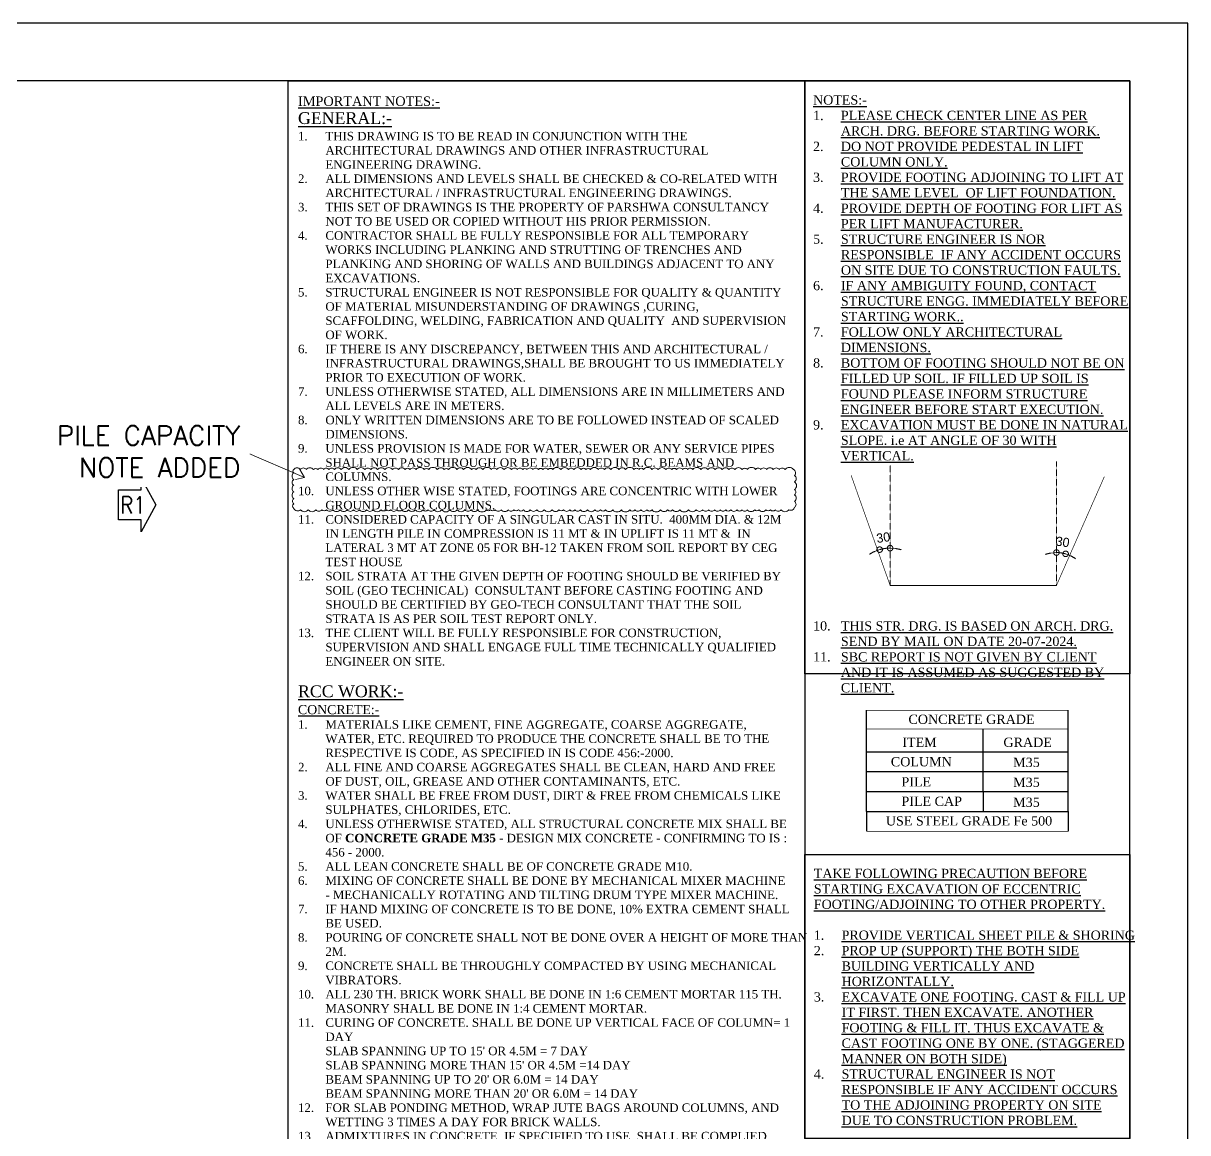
# Model space of a CAD drawing. Header units: millimetres. Extents: x 0 to 1124626, y -157535 to 82123.
# Drawn here: x 422860 to 440976, y -49170 to -31902 of the extents above; entities that cross this region are included whole.
import ezdxf
from ezdxf.enums import TextEntityAlignment as Align

# ---------------------------------------------------------------- set-up
doc = ezdxf.new("R2010")
doc.units = ezdxf.units.MM
doc.header["$MEASUREMENT"] = 0
for name, pattern in [('ACAD_ISO03W100', [30, 12, -18]), ('CENTER2', [28.575, 19.05, -3.175, 3.175, -3.175]), ('HIDDEN', [0.375, 0.25, -0.125])]:
    doc.linetypes.add(name, pattern=pattern)
for name, color, linetype, lineweight in [('Dim', 6, 'Continuous', 13), ('SHEET', 7, 'Continuous', 15), ('structure', 183, 'Continuous', 15), ('TITLE TEXT', 50, 'Continuous', 18)]:
    doc.layers.add(name, color=color, linetype=linetype, lineweight=lineweight)
doc.layers.add('Grid', color=44, linetype='Continuous')
doc.layers.add('T_BLOCK', color=7, linetype='Continuous')
doc.styles.add('Aerial', font='times.ttf')
doc.styles.add('JAINIL', font='times.ttf')
doc.styles.add('MtX_romans_shx', font='romans.shx')
doc.styles.add('ROMANS', font='romans.shx', dxfattribs={"oblique": 10, "height": 0.15})
doc.styles.add('style1', font='romans.shx', dxfattribs={"width": 0.9, "height": 300})
doc.dimstyles.new('Copy of DIM-1', dxfattribs={"dimscale": 40, "dimtxt": 125, "dimasz": 3, "dimexe": 1, "dimexo": 1.2, "dimgap": 0.8, "dimtad": 1, "dimdec": 0, "dimzin": 1, "dimdsep": 46, "dimtxsty": 'style1', "dimcen": 2, "dimclrd": 8, "dimclre": 8, "dimclrt": 7, "dimadec": 0, "dimazin": 0, "dimtfac": 1, "dimtdec": 0, "dimtofl": 0, "dimtmove": 1, "dimatfit": 3, "dimfxl": 1, "dimtolj": 1, "dimtzin": 0, "dimlwd": 9, "dimlwe": 9, "dimarcsym": 1})
doc.dimstyles.new('m-1', dxfattribs={"dimscale": 0, "dimtxt": 5, "dimasz": 3, "dimexe": 1.75, "dimexo": 1.75, "dimgap": 0.25, "dimtad": 1, "dimdec": 0, "dimzin": 3, "dimdsep": 46, "dimlunit": 4, "dimtxsty": 'Standard', "dimblk": 'ORIGIN', "dimcen": 3, "dimdle": 1.75, "dimclrd": 4, "dimclre": 7, "dimclrt": 7, "dimadec": 0, "dimazin": 0, "dimtfac": 1, "dimtdec": 0, "dimtofl": 0, "dimtmove": 2, "dimatfit": 3, "dimfxl": 1, "dimfrac": 1, "dimtolj": 1, "dimtzin": 0, "dimlwd": 5, "dimlwe": 5, "dimarcsym": 0})

# ---------------------------------------------------------------- blocks, each defined once
blk = doc.blocks.new('_Origin')
at = {"color": 0, "linetype": 'ByBlock', "lineweight": -2}
blk.add_line((0, 0), (-1, 0), dxfattribs=at)
blk.add_circle((0, 0), 0.5, dxfattribs=at)
blk = doc.blocks.new('*D1134')
at = {"color": 4, "linetype": 'CENTER2', "lineweight": 5, "transparency": 16777216}
for start, end in [(114.75137, 123.2577), (90, 106.24503), (72.98733, 81.49366)]:
    blk.add_arc((58294.83, -13551.98), 20.23, start, end, dxfattribs=at)
at = {"layer": 'DEFPOINTS', "color": 0, "transparency": 16777216}
for p in [(58294.83, -13486.68), (58277.08, -13491.06), (58292.49, -13531.89), (58294.83, -13551.98), (58294.83, -13551.98)]:
    blk.add_point(p, dxfattribs=at)
at = {"color": 4, "linetype": 'ACAD_ISO03W100', "lineweight": 5, "transparency": 16777216, "xscale": 3, "yscale": 3, "zscale": 3}
for p, rotation in [((58289.17, -13532.56), 20.49819837398923), ((58294.83, -13531.76), 175.7468316595615)]:
    blk.add_blockref('_Origin', p, dxfattribs=dict(at, rotation=rotation))
at = {"color": 7, "linetype": 'ACAD_ISO03W100', "lineweight": 0, "transparency": 16777216, "insert": (58291.12, -13526.02), "char_height": 5, "attachment_point": 5, "rotation": 8.12252}
blk.add_mtext('30', dxfattribs=at)
blk = doc.blocks.new('*D1135')
at = {"color": 4, "linetype": 'CENTER2', "lineweight": 5, "transparency": 16777216}
for start, end in [(73.75497, 90), (99.66296, 109.32591), (54.42906, 64.09201)]:
    blk.add_arc((58385.09, -13551.98), 17.81, start, end, dxfattribs=at)
at = {"layer": 'DEFPOINTS', "color": 0, "transparency": 16777216}
for p in [(58385.09, -13484.76), (58402.84, -13491.06), (58387.06, -13534.28), (58385.09, -13551.98), (58385.09, -13551.98)]:
    blk.add_point(p, dxfattribs=at)
at = {"color": 4, "linetype": 'ACAD_ISO03W100', "lineweight": 5, "transparency": 16777216}
for p, xscale, yscale, zscale, rotation in [((58385.09, -13534.17), 2.999999999999999, 2.999999999999999, 2.999999999999999, 4.831477968994832), ((58390.08, -13534.88), 3, 3, 3, 158.9234919974293)]:
    blk.add_blockref('_Origin', p, dxfattribs=dict(at, xscale=xscale, yscale=yscale, zscale=zscale, rotation=rotation))
at = {"color": 7, "linetype": 'ACAD_ISO03W100', "lineweight": 0, "transparency": 16777216, "insert": (58388.46, -13528.41), "char_height": 5, "attachment_point": 5, "rotation": 351.87748}
blk.add_mtext('30', dxfattribs=at)
blk = doc.blocks.new('*U1176')
at = {"color": 0, "linetype": 'ByBlock', "lineweight": -2}
blk.add_lwpolyline([(0, 1.78), (2.67, 1.78), (2.67, 3.19), (4.43, 0), (2.67, -3.19), (2.67, -1.78), (0, -1.78), (0, 1.78)], dxfattribs=at)
at = {"color": 0, "linetype": 'ByBlock', "lineweight": -2, "style": 'ROMANS', "width": 0.85, "flags": 8}
blk.add_attdef('REVISIONMARK', text='', height=2, dxfattribs=at).set_placement((1.72, 0), align=Align.MIDDLE_CENTER)
blk = doc.blocks.new('Z$W@#24862')
at = {"linetype": 'HIDDEN', "lineweight": 0, "ltscale": 0.5}
for p, q in [((21.28, 65.37), (21.28, 0.07)), ((111.55, 0.07), (111.55, 67.29))]:
    blk.add_line(p, q, dxfattribs=at)
at = {"linetype": 'Continuous', "lineweight": 0}
blk.add_line((21.28, 0.07), (111.55, 0.07), dxfattribs=at)
for points in [[(21.28, 0.07, 0.338, 0.338, 0), (0.16, 59.74, 0.338, 0.338, 0)], [(111.55, 0.07, 0.338, 0.338, 0), (137.53, 59.06, 0.338, 0.338, 0)]]:
    blk.add_lwpolyline(points, format="xyseb", dxfattribs=at)
at = {"linetype": 'CENTER2', "lineweight": 0}
for base, line1, line2, picture, middle in [((18.94, 20.16), ((21.28, 0.07), (3.53, 60.99)), ((21.28, 65.37), (21.28, 0.07)), '*D1134', (17.58, 26.03)), ((113.51, 17.77), ((111.55, 0.07), (111.55, 67.29)), ((111.55, 0.07), (129.3, 60.99)), '*D1135', (114.91, 23.64))]:
    dim = blk.add_angular_dim_2l(base=base, line1=line1, line2=line2, text='30', dimstyle='m-1', override={"dimscale": 1, "dimfrac": 0}, dxfattribs=at)
    dim.commit()
    dim.dimension.update_dxf_attribs({"geometry": picture, "text_midpoint": middle, "insert": (-58273.55, 13552.05)})

msp = doc.modelspace()

# ---------------------------------------------------------------- linework, layer by layer
at = {"color": 192, "lineweight": 25, "elevation": 0}
msp.add_lwpolyline([(393837.991, -65232.1437), (440975.9818, -65232.1437), (440975.9818, -31902.2172), (393837.991, -31902.2172)], close=True, dxfattribs=at)
at = {"lineweight": 25, "elevation": 0}
for points in [[(435019.867, -64335.9607), (426983.2296, -64335.9607), (426983.2296, -32798.4002), (435019.867, -32798.4002)], [(440078.1153, -42026.8191), (435019.867, -42026.8191), (435019.867, -32798.4002), (440078.1153, -32798.4002)], [(435019.867, -44838.0043), (440078.1153, -44838.0043), (440078.1153, -42026.8191), (435019.867, -42026.8191)], [(440078.1153, -49262.1287), (435019.867, -49262.1287), (435019.867, -44838.0043), (440078.1153, -44838.0043)]]:
    msp.add_lwpolyline(points, close=True, dxfattribs=at)
at = {"layer": 'Grid', "color": 7, "linetype": 'Continuous', "lineweight": 25}
for p, q in [((435979.9192, -44170.9002, 0), (435979.8317, -42595.393, 0)), ((439118.1462, -44170.8823, 0), (439118.1507, -42595.393, 0)), ((437791.8978, -43860.6376, 0), (437791.9019, -42886.9215, 0)), ((437791.8978, -43858.2447, 0), (437791.8965, -44170.8896, 0)), ((435979.9192, -44170.9002, 0), (435980.1626, -44478.7596, 0)), ((439118.0858, -44170.8818, 0), (439118.0858, -44478.7418, 0))]:
    msp.add_line(p, q, dxfattribs=at)
at = {"layer": 'Grid', "color": 8, "linetype": 'Continuous', "lineweight": 25}
for p, q in [((435979.9192, -43240.1437, 0), (439118.0814, -43240.1253, 0)), ((435979.9192, -43550.3958, 0), (439118.0822, -43550.3775, 0)), ((435979.9174, -43860.648, 0), (439118.1465, -43860.6297, 0)), ((435979.9192, -43860.648, 0), (439118.0829, -43860.6297, 0)), ((435979.9192, -43860.648, 0), (439118.1483, -43860.6297, 0)), ((435979.921, -43860.648, 0), (439118.084, -43860.6297, 0)), ((435980.1671, -43858.2553, 0), (439118.3301, -43858.2369, 0)), ((435979.9229, -44170.9002, 0), (439118.0858, -44170.8818, 0))]:
    msp.add_line(p, q, dxfattribs=at)
at = {"layer": 'Grid', "color": 7, "linetype": 'Continuous', "lineweight": 25, "elevation": 0}
for points in [[(435979.8317, -42595.393, 8.9353, 8.9353, 0), (439118.1507, -42595.393, 0, 0, 0)], [(435979.8317, -42886.9391, 8.9353, 8.9353, 0), (439118.1507, -42886.9391, 0, 0, 0)], [(435980.1626, -44478.7596, 8.9353, 8.9353, 0), (439118.394, -44478.7418, 0, 0, 0)]]:
    msp.add_lwpolyline(points, format="xyseb", dxfattribs=at)
at = {"layer": 'SHEET', "color": 220, "lineweight": 25, "elevation": 0}
msp.add_lwpolyline([(394735.8575, -64335.9607), (440078.1153, -64335.9607), (440078.1153, -32798.4002), (394735.8575, -32798.4002)], close=True, dxfattribs=at)
at = {"layer": 'structure', "color": 1}
msp.add_lwpolyline([(427067, -38847.5, -0.5), (427168.2543, -38847.5, -0.5), (427262.9858, -38847.5, -0.5), (427373.1515, -38847.5, -0.5), (427443.3807, -38847.5, -0.5), (427532.3869, -38847.5, -0.5), (427613.9609, -38847.5, -0.5), (427700.4137, -38847.5, -0.5), (427803.3526, -38847.5, -0.5), (427926.8427, -38847.5, -0.5), (428055.1975, -38847.5, -0.5), (428173.1393, -38847.5, -0.5), (428265.2075, -38847.5, -0.5), (428373.2573, -38847.5, -0.5), (428483.8727, -38847.5, -0.5), (428605.1451, -38847.5, -0.5), (428696.3914, -38847.5, -0.5), (428800.8949, -38847.5, -0.5), (428875.7405, -38847.5, -0.5), (428970.2462, -38847.5, -0.5), (429097.2662, -38847.5, -0.5), (429168.2604, -38847.5, -0.5), (429301.4839, -38847.5, -0.5), (429409.4055, -38847.5, -0.5), (429477.5431, -38847.5, -0.5), (429606.7198, -38847.5, -0.5), (429710.5011, -38847.5, -0.5), (429835.6555, -38847.5, -0.5), (429906.143, -38847.5, -0.5), (430010.5387, -38847.5, -0.5), (430141.9942, -38847.5, -0.5), (430223.7349, -38847.5, -0.5), (430340.1468, -38847.5, -0.5), (430456.2046, -38847.5, -0.5), (430548.2606, -38847.5, -0.5), (430629.7857, -38847.5, -0.5), (430696.9834, -38847.5, -0.5), (430792.1483, -38847.5, -0.5), (430873.4333, -38847.5, -0.5), (430944.7367, -38847.5, -0.5), (431025.5437, -38847.5, -0.5), (431098.3791, -38847.5, -0.5), (431222.5508, -38847.5, -0.5), (431343.3634, -38847.5, -0.5), (431423.5783, -38847.5, -0.5), (431540.454, -38847.5, -0.5), (431614.1664, -38847.5, -0.5), (431682.6397, -38847.5, -0.5), (431807.1797, -38847.5, -0.5), (431900.6436, -38847.5, -0.5), (432001.4483, -38847.5, -0.5), (432128.094, -38847.5, -0.5), (432229.7043, -38847.5, -0.5), (432360.7752, -38847.5, -0.5), (432438.278, -38847.5, -0.5), (432511.73, -38847.5, -0.5), (432639.1956, -38847.5, -0.5), (432736.1712, -38847.5, -0.5), (432858.5932, -38847.5, -0.5), (432950.2382, -38847.5, -0.5), (433021.7187, -38847.5, -0.5), (433118.6007, -38847.5, -0.5), (433195.5623, -38847.5, -0.5), (433277.0711, -38847.5, -0.5), (433402.9945, -38847.5, -0.5), (433510.9365, -38847.5, -0.5), (433625.4582, -38847.5, -0.5), (433733.7786, -38847.5, -0.5), (433839.0674, -38847.5, -0.5), (433928.0899, -38847.5, -0.5), (434046.1131, -38847.5, -0.5), (434124.1327, -38847.5, -0.5), (434251.7163, -38847.5, -0.5), (434330.3259, -38847.5, -0.5), (434424.9048, -38847.5, -0.5), (434526.5009, -38847.5, -0.5), (434622.7095, -38847.5, -0.5), (434713.4431, -38847.5, -0.5), (434842.7846, -38847.5, -0.5), (434859.5, -38939.3104, -0.5), (434859.5, -39040.5993, -0.5), (434859.5, -39159.9776, -0.5), (434859.5, -39240.5993, -0.5), (434859.5, -39343.6583, -0.5), (434859.5, -39436.1213, -0.5), (434769.4487, -39474.5, -0.5), (434651.0593, -39474.5, -0.5), (434560.6106, -39474.5, -0.5), (434485.3743, -39474.5, -0.5), (434414.4534, -39474.5, -0.5), (434306.2774, -39474.5, -0.5), (434239.4561, -39474.5, -0.5), (434123.1115, -39474.5, -0.5), (434041.7796, -39474.5, -0.5), (433965.8964, -39474.5, -0.5), (433866.0764, -39474.5, -0.5), (433789.2634, -39474.5, -0.5), (433704.5949, -39474.5, -0.5), (433615.7575, -39474.5, -0.5), (433522.0046, -39474.5, -0.5), (433430.4552, -39474.5, -0.5), (433331.0137, -39474.5, -0.5), (433209.133, -39474.5, -0.5), (433076.1455, -39474.5, -0.5), (432962.0287, -39474.5, -0.5), (432883.7629, -39474.5, -0.5), (432773.2025, -39474.5, -0.5), (432642.5121, -39474.5, -0.5), (432563.6482, -39474.5, -0.5), (432467.1446, -39474.5, -0.5), (432373.6135, -39474.5, -0.5), (432296.951, -39474.5, -0.5), (432164.5007, -39474.5, -0.5), (432031.7858, -39474.5, -0.5), (431918.8999, -39474.5, -0.5), (431840.9007, -39474.5, -0.5), (431754.0715, -39474.5, -0.5), (431636.0971, -39474.5, -0.5), (431528.2508, -39474.5, -0.5), (431441.9159, -39474.5, -0.5), (431362.7367, -39474.5, -0.5), (431264.9004, -39474.5, -0.5), (431194.3376, -39474.5, -0.5), (431088.886, -39474.5, -0.5), (430964.7835, -39474.5, -0.5), (430847.454, -39474.5, -0.5), (430747.9983, -39474.5, -0.5), (430641.7125, -39474.5, -0.5), (430564.7977, -39474.5, -0.5), (430492.0456, -39474.5, -0.5), (430406.5816, -39474.5, -0.5), (430296.8004, -39474.5, -0.5), (430203.3568, -39474.5, -0.5), (430129.3311, -39474.5, -0.5), (430062.6299, -39474.5, -0.5), (429931.2945, -39474.5, -0.5), (429826.2884, -39474.5, -0.5), (429731.62, -39474.5, -0.5), (429611.4442, -39474.5, -0.5), (429497.541, -39474.5, -0.5), (429370.1222, -39474.5, -0.5), (429250.3085, -39474.5, -0.5), (429157.577, -39474.5, -0.5), (429080.6989, -39474.5, -0.5), (428957.9778, -39474.5, -0.5), (428855.283, -39474.5, -0.5), (428748.688, -39474.5, -0.5), (428674.2289, -39474.5, -0.5), (428575.176, -39474.5, -0.5), (428501.8217, -39474.5, -0.5), (428426.8927, -39474.5, -0.5), (428302.9408, -39474.5, -0.5), (428202.1707, -39474.5, -0.5), (428092.2043, -39474.5, -0.5), (427996.01, -39474.5, -0.5), (427898.2897, -39474.5, -0.5), (427790.7588, -39474.5, -0.5), (427674.2127, -39474.5, -0.5), (427578.2096, -39474.5, -0.5), (427505.6101, -39474.5, -0.5), (427411.137, -39474.5, -0.5), (427293.6814, -39474.5, -0.5), (427175.0702, -39474.5, -0.5), (427067, -39452.124, -0.5), (427067, -39379.9395, -0.5), (427067, -39300.805, -0.5), (427067, -39197.39, -0.5), (427067, -39093.7736, -0.5), (427067, -39001.8396, -0.5), (427067, -38899.0675, -0.5)], format="xyb", close=True, dxfattribs=at)

# ---------------------------------------------------------------- block references
at = {"linetype": 'ACAD_ISO03W100', "lineweight": 25, "xscale": 28.67077972280479, "yscale": 28.67077972280479, "zscale": 28.67077972280479}
msp.add_blockref('Z$W@#24862', (435735.664, -40652.9634, 0), dxfattribs=at)
at = {"layer": 'T_BLOCK', "color": 1, "ltscale": 100}
ref = msp.add_blockref('*U1176', (424342, -39399.4854, 0), dxfattribs=dict(at, xscale=130.9783949833111, yscale=130.9783949833111, zscale=130.9783949833111))
ref.add_attrib('REVISIONMARK', 'R1', dxfattribs={"layer": '0', "color": 0, "linetype": 'ByBlock', "lineweight": -2, "height": 261.95679, "style": 'ROMANS', "width": 0.85}).set_placement((424567.8758, -39399.4854, 0), align=Align.MIDDLE_CENTER)

# ---------------------------------------------------------------- texts
at = {"layer": 'Grid', "color": 4, "linetype": 'Continuous', "lineweight": 25, "style": 'JAINIL'}
for s, p in [('CONCRETE GRADE', (436631.5271, -42807.231, 0)), ('ITEM', (436536.9636, -43165.6067, 0)), ('GRADE', (438109.1206, -43165.6067, 0)), ('USE STEEL GRADE Fe 500', (436279.7598, -44388.2519))]:
    msp.add_text(s, height=144.78434, dxfattribs=at).set_placement(p)
at = {"layer": 'Grid', "color": 7, "linetype": 'Continuous', "lineweight": 25, "style": 'JAINIL'}
for s, p in [('COLUMN', (436357.5168, -43468.192, 0)), ('M35', (438260.7769, -43478.0688, 0)), ('PILE', (436522.2748, -43780.972, 0)), ('M35', (438260.7769, -43788.321, 0)), ('PILE CAP', (436522.2748, -44083.5536, 0)), ('M35', (438260.7769, -44098.5732, 0))]:
    msp.add_text(s, height=144.78434, dxfattribs=at).set_placement(p)
at = {"layer": 'Grid', "color": 7, "lineweight": 25, "attachment_point": 1, "style": 'Aerial'}
for s, width, gutter_width, heights, insert, char_height in [("{\\H1.110959x;\\L\\C71;IMPORTANT NOTES:-\\P\\H1.245572x;\\C4;GENERAL:-}\\P\\pxi-3.217285,l3.217285,t3.217285;1.^ITHIS DRAWING IS TO BE READ IN CONJUNCTION WITH THE ARCHITECTURAL DRAWINGS AND OTHER INFRASTRUCTURAL ENGINEERING DRAWING.\\P2.^IALL DIMENSIONS AND LEVELS SHALL BE CHECKED & CO-RELATED WITH ARCHITECTURAL / INFRASTRUCTURAL ENGINEERING DRAWINGS.\\P3.^I{\\C0;THIS SET OF DRAWINGS IS THE PROPERTY OF PARSHWA CONSULTANCY NOT TO BE USED OR COPIED WITHOUT HIS PRIOR PERMISSION.\\P4.^ICONTRACTOR SHALL BE FULLY RESPONSIBLE FOR ALL TEMPORARY WORKS INCLUDING PLANKING AND STRUTTING OF TRENCHES AND PLANKING AND SHORING OF WALLS AND BUILDINGS ADJACENT TO ANY EXCAVATIONS.\\P\\C30;5.^ISTRUCTURAL ENGINEER IS NOT RESPONSIBLE FOR QUALITY & QUANTITY  OF MATERIAL MISUNDERSTANDING OF DRAWINGS ,CURING, SCAFFOLDING, WELDING, FABRICATION AND QUALITY  AND SUPERVISION OF WORK.}\\P6.^IIF THERE IS ANY DISCREPANCY, BETWEEN THIS AND ARCHITECTURAL / INFRASTRUCTURAL DRAWINGS,SHALL BE BROUGHT TO US IMMEDIATELY PRIOR TO \\A1;EXECUTION OF WORK.\\P7.^IUNLESS OTHERWISE STATED, ALL DIMENSIONS ARE IN MILLIMETERS AND ALL LEVELS ARE IN METERS.\\P8.^IONLY WRITTEN DIMENSIONS ARE TO BE FOLLOWED INSTEAD OF SCALED DIMENSIONS.\\P9.^IUNLESS PROVISION IS MADE FOR WATER, SEWER OR ANY SERVICE PIPES SHALL NOT PASS THROUGH OR BE EMBEDDED IN R.C. BEAMS AND COLUMNS.\\P10.^IUNLESS OTHER WISE STATED, FOOTINGS ARE CONCENTRIC WITH LOWER GROUND FLOOR COLUMNS.\\P11.^ICONSIDERED CAPACITY OF A SINGULAR CAST IN SITU.  400MM DIA. & 12M IN LENGTH PILE IN COMPRESSION IS 11 MT & IN UPLIFT IS 11 MT &  IN LATERAL 3 MT AT ZONE 05 FOR BH-12 TAKEN FROM SOIL REPORT BY CEG TEST HOUSE\\P12.^ISOIL STRATA AT THE GIVEN DEPTH OF FOOTING SHOULD BE VERIFIED BY SOIL (GEO TECHNICAL)  CONSULTANT BEFORE CASTING FOOTING AND SHOULD BE CERTIFIED BY GEO-TECH CONSULTANT THAT THE SOIL STRATA IS AS PER SOIL TEST REPORT ONLY.\\P13.^I\\C0;THE CLIENT WILL BE FULLY RESPONSIBLE FOR CONSTRUCTION, SUPERVISION AND SHALL ENGAGE FULL TIME TECHNICALLY QUALIFIED ENGINEER ON SITE.\\P\\pi0,l0,tz;\\P\\pt0;\\H1.38378x;\\L\\C4;RCC WORK:-\\P\\H0.775x;CONCRETE:-\\P\\pi-3.217285,l3.217285,t3.217285;\\H0.932462x;\\l\\C7;1.^IMATERIALS LIKE CEMENT, FINE AGGREGATE, COARSE AGGREGATE, WATER, ETC. REQUIRED TO PRODUCE THE CONCRETE SHALL BE TO THE RESPECTIVE IS CODE, AS SPECIFIED IN IS CODE 456:-2000.\\P2.^IALL FINE AND COARSE AGGREGATES SHALL BE CLEAN, HARD AND FREE OF DUST, OIL, GREASE AND OTHER CONTAMINANTS, ETC.\\P3.^IWATER SHALL BE FREE FROM DUST, DIRT & FREE FROM CHEMICALS LIKE SULPHATES, CHLORIDES, ETC.\\P4.^IUNLESS OTHERWISE STATED, ALL STRUCTURAL CONCRETE MIX SHALL BE OF \\fTimes New Roman|b1|i0|c0|p18;\\C22;CONCRETE GRADE M35\\fTimes New Roman|b0|i0|c0|p18;\\C7; - DESIGN MIX CONCRETE - CONFIRMING TO IS : 456 - 2000.\\P5.^IALL LEAN CONCRETE SHALL BE OF CONCRETE GRADE M10.\\P6.^IMIXING OF CONCRETE SHALL BE DONE BY MECHANICAL MIXER MACHINE - MECHANICALLY ROTATING AND TILTING DRUM TYPE MIXER MACHINE.\\P7.^IIF HAND MIXING OF CONCRETE IS TO BE DONE, 10% EXTRA CEMENT SHALL BE USED.\\P8.^IPOURING OF CONCRETE SHALL NOT BE DONE OVER A HEIGHT OF MORE THAN 2M.\\P9.^ICONCRETE SHALL BE THROUGHLY COMPACTED BY USING MECHANICAL VIBRATORS.\\P\\C0;10.^IALL 230 TH. BRICK WORK SHALL BE DONE IN 1:6 CEMENT MORTAR 115 TH.  MASONRY SHALL BE DONE IN 1:4 CEMENT MORTAR.\\P11.^ICURING OF CONCRETE. SHALL BE DONE UP VERTICAL FACE OF COLUMN= 1 DAY                                                                                                                                         SLAB SPANNING UP TO 15' OR 4.5M = 7 DAY                                                         SLAB SPANNING MORE THAN 15' OR 4.5M =14 DAY                                          BEAM SPANNING UP TO 20' OR 6.0M = 14 DAY                                                    BEAM SPANNING MORE THAN 20' OR 6.0M = 14 DAY\\P12.^IFOR SLAB PONDING METHOD, WRAP JUTE BAGS AROUND COLUMNS, AND WETTING 3 TIMES A DAY FOR BRICK WALLS.\\P\\C7;13.^IADMIXTURES IN CONCRETE, IF SPECIFIED TO USE, SHALL BE COMPLIED WITH IS 9103 AND SHALL BE USED AS PER MANUFACTURER'S SPECIFICATION AND CONFIRMED BY US.\\P14.^IAT CONSTRUCTION JOINT OF R.C.C. WALL, RAFT & SLAB, ETC. PROVIDE RUBBER / P.V.C. WATER STOPS. FORM WORK - FIXING & REMOVAL - AND CONCRETING - PLACING.\\P15.^ICOMPACTING, FINISHING FOR DURABILITY & CURING - SHALL BE DONE AS SPECIFIED BY IS : 456 - 2000.\\P16.^IFOR THE DESIGN AND DETAILING OF FORM WORK, REFERENCE MAY BE MADE TO IS : 14687.\\P\\P\\pi0,l0,t0;\\H1.072429x;\\L\\C4;REINFORCEMENT:-\\P\\pi-3.217285,l3.217285,t3.217285;\\H0.932463x;\\l\\C7;1.^IREINFORCEMENT MARKED:                                                                                                # INDICATES HYSD / RIBBED BAR / COLD TWISTED BAR SHALL CONFIRM TO IS : 1786 - 1985 OF GRADE OF Fe 500.                                                                            # INDICATES MILD STEEL BAR CONFORMING TO IS : 432 PART I - 1982 OF GRADE Fe 250.\\P2.^IREINFORCEMENT SHALL BE FREE FROM LOOSE MILL SCALES, LOOSE RUST AND COATS OF PAINT, OIL, MUD OR ANY OTHER SUBSTANCES WHICH REDUCE THE BOND.\\P3.^I\\C0;REINFORCEMENT SHALL BE BENT AND FIXED IN ACCORDANCE WITH PROCEDURE SPECIFIED IN IS 2502.\\P\\C7;4.^IMINIMUM CLEAR COVER TO MAIN REINFORCEMENT SHALL BE PROVIDED BY PLASTIC / CONCRETE COVER BLOCKS AS FOLLOWS:                                                                                                       \\C0;50 MM FOR PILE AND PILE  CAP (2 INCH)                                                                                  40 MM FOR COLUMNS (1.5 INCH)                                                                                        20 MM FOR BEAMS &                                                                                                                 15 MM FOR LINTELS & CHAJJA(1 INCH)                                                                             45 MM FOR WATER RETAINING ELEMENTS (0.5 INCH)\\P\\C7;5.^IBENDING / BINDING / FIXING / ASSEMBLING OF REINFORCEMENT SHALL BE DONE, CONFIRMED TO IS : 2502.\\P6.^IPROVIDE APPROVED TYPE AND ADEQUATE CHAIRS TO TOP BARS TO KEEP AT TOP LEVEL AT AND LEAST ONE CHAIR / 1 SQM OF AREA.\\P7.^IPROVIDE 25 MM DIA BAR AS SPACER BAR @ 750 MM C/C TO KEEP THE REINFORCEMENT BAR IN LAYERS FOR BEAMS.\\P8.^IBARS OF DIAMETER MORE THAN 25MM TO BE WELDED AS SPECIFIED BY IS CODE FOR 250 MM MINIMUM LENGTH.\\P9.^ILAPS TO BE STAGGERED AND AT ONE POINT SHALL NOT BE MORE THAN 33% OF BARS.\\P10.^ILAP LENGTH FOR HYSD / RIBBED TOR / COLD TWISTED BARS SHALL BE 50 TIMES DIA OF BAR.\\P11.^IPRIOR TO CONCRETING, REINFORCEMENT SHALL BE CHECKED BY AUTHORIZED ENGINEER OR FROM OUR OFFICE.\\P12.^ISTRUCTURAL CONSULTANT IS NOT RESPONSIBLE FOR ANY DAMAGE IN THE ADJOINING BUILDING OR THE BUILDING  WHICH IS UNDER CONSTRUCTION DUE TO CONSTRUCTION MISTAKES.\\P13.^IDO NOT REMOVE THE CENTERING OF PROJECTED PORTION OF SLABS & BEAMS UNLESS & UNTIL PROPER LOAD AGAINST OVERTURNING IS ESTABLISHED OVER THOSE SLABS & BEAMS.\\P14.^IIN CASE OF ANY HIGHER MIX PROPOSED FOR ANY COLUMNS THEN CAST THE JUNCTION OF ALL BEAMS OVER THAT COLUMN IN THE SAME HIGHER MIX.\\P15.^IFIRST CONSTRUCT BRICK WALL AND THEN CAST BEAM,COLUMN AND SLAB TO AVOID CRACKING PROBLEMS.\\P\\pi0,l0,tz;\\P\\pt0;\\H1.38378x;\\L\\C4;FABRICATION :-\\P\\pi-3.217285,l3.217285,t3.217285;\\fArial|b0|i0|c0|p34;\\H0.722658x;\\l\\C7;1.^IALL STRUCTURAL STEEL OF FOR FABRICATION WORK SHALL BE OF Fe250 GRADE.\\P2.^IALL PIPES SHALL HAVE MINIMUM YIELD STRENGTH OF 250 N/Sq.mm.\\P\\fTimes New Roman|b0|i0|c0|p18;3.^I\\fArial|b0|i0|c0|p34;ALL CAP & SHOE PLATE SHALL BE WELDED AFTER FINAL ERECTION.\\P\\pi0,l0,t0;\\fTimes New Roman|b0|i0|c0|p18;\\H1.383779x;\\L\\C71;STABILITY NOTES:-\\P\\pi-3.217285,l3.217285,t3.217285;\\H0.722659x;\\l\\C7;1.^I\\fArial|b0|i0|c0|p34;THE STRUCTURAL STABILITY OF THE GIVEN BUILDING DRAWING WILL BE VALID FOR 3 YEARS FROM THE GIVEN DRAWING DATE. CLIENT/OWNER/CONTRACTOR HAS TO GET STRUCTURAL STABILITY REPORT AFTER 3 YEARS ON THEIR OWN.\\P\\fTimes New Roman|b0|i0|c0|p18;2.^I\\fArial|b0|i0|c0|p34;CLIENT/OWNER/CONTRACTOR TO KEEP REQUIRED TEST OF ALL MATERIALS LIKE CONCRETE/STEEL/BRICKS ETC. AND SUBMIT TO STRUCTURAL DESIGNER OR CONSULTANT. IF REPORTS ARE NOT SUBMITTED, STRUCTURAL ENGINEER WILL NOT BE RESPONSIBLE FOR STRUCTURAL SAFETY OF BUILDING.\\P\\fTimes New Roman|b0|i0|c0|p18;3.^I\\fArial|b0|i0|c0|p34;THIS STRUCTURAL DESIGN & DRAWING IS MADE ON BASIS OF ARCHITECTURAL DRAWING BY CLIENT. ANY CHANGES AFTERWARDS MADE BY CLIENT OR OWNER WILL BE RESPONSIBILITY OF CLIENT OR OWNER & AFTER THAT STRUCTURAL STABILITY OF THAT BUILDING WILL NOT BE RESPONSIBILITY OF STRUCTURAL ENGINEER.", 7669.848994, 737.9977, [68242.5503], (427134.1436, -33041.2386, 0), 132.5169586), ('{\\L\\C71;NOTES:-}\\P\\pxi-3,l3,t3;1.^I{\\LPLEASE CHECK CENTER LINE AS PER ARCH. DRG. BEFORE STARTING WORK.}\\P2.^I{\\LDO NOT PROVIDE PEDESTAL IN LIFT COLUMN ONLY.}\\P3.^I{\\LPROVIDE FOOTING ADJOINING TO LIFT AT THE SAME LEVEL  OF LIFT FOUNDATION.}\\P4.^I{\\LPROVIDE DEPTH OF FOOTING FOR LIFT AS PER LIFT MANUFACTURER.}\\P5.^I{\\LSTRUCTURE ENGINEER IS NOR RESPONSIBLE  IF ANY ACCIDENT OCCURS ON SITE DUE TO CONSTRUCTION FAULTS.}\\P6.^I{\\LIF ANY AMBIGUITY FOUND, CONTACT STRUCTURE ENGG. IMMEDIATELY BEFORE STARTING WORK..}\\P7.^I{\\LFOLLOW ONLY ARCHITECTURAL DIMENSIONS.}\\P8.^I{\\LBOTTOM OF FOOTING SHOULD NOT BE ON FILLED UP SOIL. IF FILLED UP SOIL IS FOUND PLEASE INFORM STRUCTURE ENGINEER BEFORE START EXECUTION.}\\P9.^I{\\LEXCAVATION MUST BE DONE IN NATURAL SLOPE. i.e AT ANGLE OF 30 WITH VERTICAL.}\\P\\P\\P\\P\\P\\P\\P{\\L \\P\\P\\pi0,l0,tz; }\\P\\pi-3,l3,t3;\\P10.^I{\\LTHIS STR. DRG. IS BASED ON ARCH. DRG. SEND BY MAIL ON DATE 20-07-2024.}\\P11.^I{\\LSBC REPORT IS NOT GIVEN BY CLIENT AND IT IS ASSUMED AS SUGGESTED BY CLIENT.}', 4918.412435, 379.2788, [9553.6577], (435147.196, -33023.4126, 0), 144.4262916)]:
    msp.add_mtext_dynamic_manual_height_columns(s, width=width, gutter_width=gutter_width, heights=heights, dxfattribs=dict(at, insert=insert, char_height=char_height))
at = {"layer": 'Grid', "color": 7, "lineweight": 25, "insert": (435159.358, -45062.4617, 0), "char_height": 144.0700685, "width": 4906.281318, "attachment_point": 1, "style": 'Aerial'}
msp.add_mtext('{\\L\\C71;TAKE FOLLOWING PRECAUTION BEFORE\\PSTARTING EXCAVATION OF ECCENTRIC FOOTING/ADJOINING TO OTHER PROPERTY.}\\P\\P\\pxi-3,l3,t3;1.^I{\\LPROVIDE VERTICAL SHEET PILE & SHORING}\\P2.^I{\\LPROP UP (SUPPORT) THE BOTH SIDE BUILDING VERTICALLY AND HORIZONTALLY.}\\P3.^I{\\LEXCAVATE ONE FOOTING. CAST & FILL UP IT FIRST. THEN EXCAVATE. ANOTHER FOOTING & FILL IT. THUS EXCAVATE & CAST FOOTING ONE BY ONE. (STAGGERED MANNER ON BOTH SIDE)}\\P4.^I{\\LSTRUCTURAL ENGINEER IS NOT RESPONSIBLE IF ANY ACCIDENT OCCURS TO THE ADJOINING PROPERTY ON SITE DUE TO CONSTRUCTION PROBLEM. }', dxfattribs=at)

# ---------------------------------------------------------------- leaders
at = {"layer": 'Dim', "ltscale": 20}
msp.add_leader([(427236.5, -38974.0935), (426295.4951, -38564.6794), (426147.3547, -38564.6794)], dimstyle='Copy of DIM-1', override={"dimtad": 0, "dimldrblk": 'Open90'}, dxfattribs=at)

# ---------------------------------------------------------------- next in the draw order: texts
at = {"layer": 'TITLE TEXT', "color": 0, "ltscale": 20, "insert": (426234.2751, -38167.3938), "char_height": 300, "width": 14321.873736, "attachment_point": 3, "style": 'MtX_romans_shx', "bg_fill": 2}
msp.add_mtext('PILE CAPACITY \\PNOTE ADDED', dxfattribs=at)

doc.saveas('drawing.dxf')
